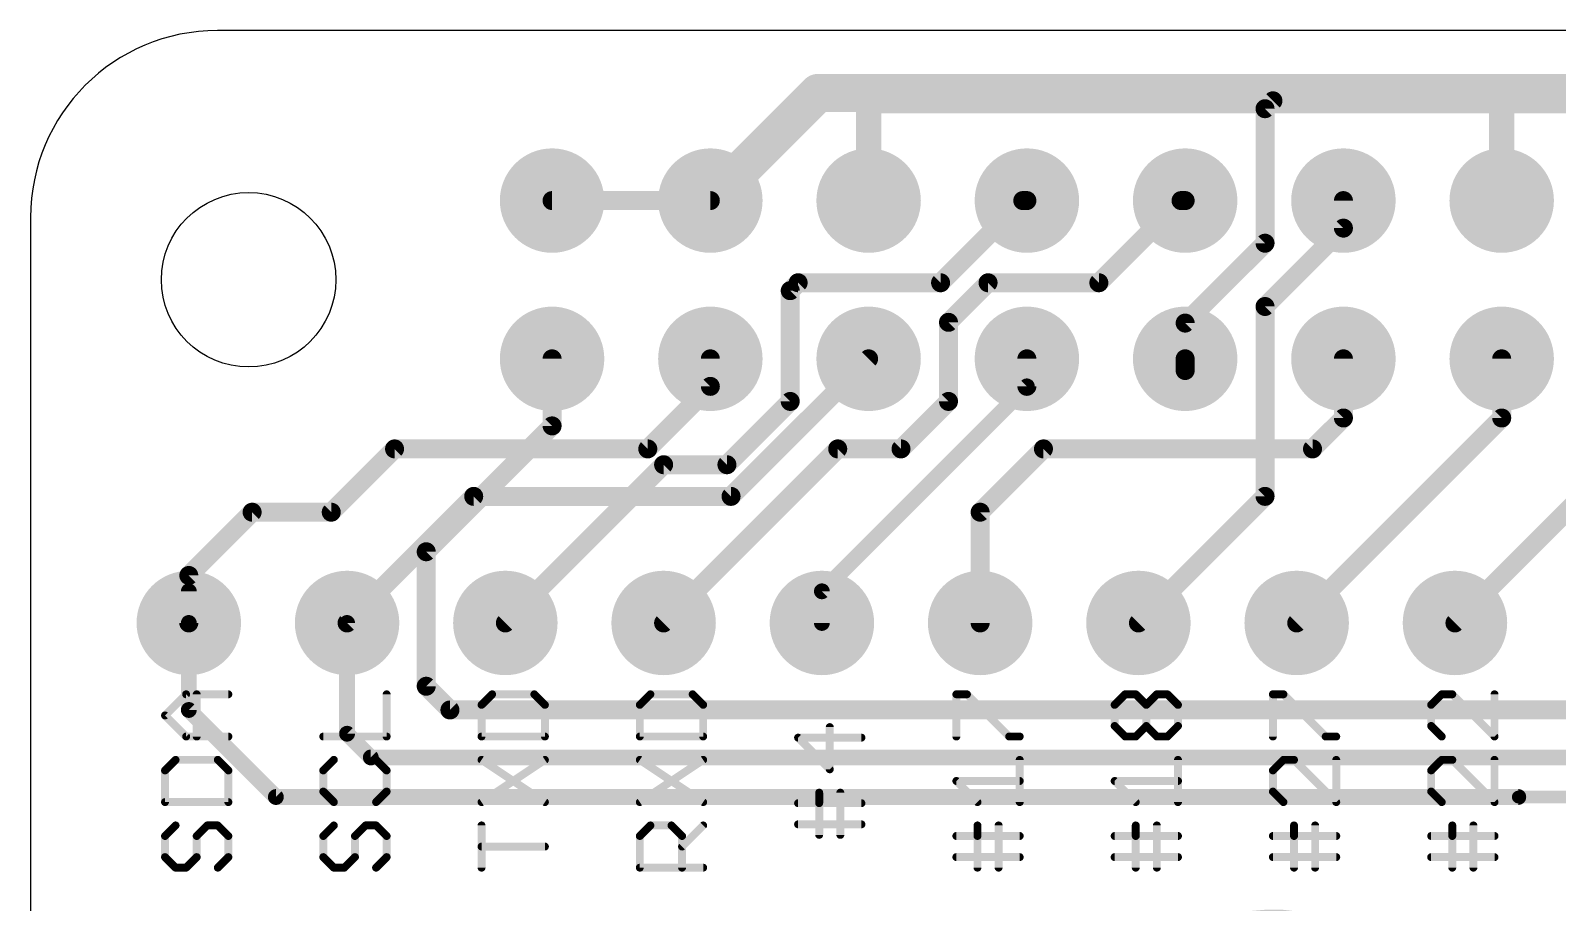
# Model space of a CAD drawing. Extents: x 0 to 70.9, y -1.3 to 55.2.
# Drawn here: x 0 to 24.5, y 41.23 to 55.23 of the extents above; entities that cross this region are included whole.
import ezdxf

# ---------------------------------------------------------------- set-up
doc = ezdxf.new("R2010")
doc.units = 0
for name, color, linetype in [('1', 12, 'CONTINUOUS'), ('16', 132, 'CONTINUOUS'), ('17', 110, 'CONTINUOUS'), ('20', 40, 'CONTINUOUS'), ('21', 40, 'CONTINUOUS')]:
    doc.layers.add(name, color=color, linetype=linetype)

# ---------------------------------------------------------------- blocks, each defined once
blk = doc.blocks.new('ROUNDP')
at = {"const_width": 0.5}
blk.add_lwpolyline([(0, -0.25, 1), (0, 0.25, 1), (0, -0.25)], format="xyb", dxfattribs=at)

msp = doc.modelspace()

# ---------------------------------------------------------------- linework, layer by layer
at = {"layer": '1'}
for points, const_width in [([(10.91, 52.5), (12.639, 54.229)], 0.6096), ([(12.639, 54.229), (29.591, 54.229)], 0.6096), ([(17.145, 51.181), (18.464, 52.5)], 0.3048), ([(18.464, 52.5), (18.53, 52.5)], 0.3048), ([(14.732, 50.546), (15.367, 51.181)], 0.3048), ([(15.367, 51.181), (17.145, 51.181)], 0.3048), ([(14.732, 49.276), (14.732, 50.546)], 0.3048), ([(10.91, 49.518), (10.91, 49.96)], 0.3048), ([(11.242, 47.752), (13.45, 49.96)], 0.3048), ([(15.99, 49.518), (15.99, 49.96)], 0.3048), ([(21.07, 49.01), (21.07, 49.96)], 0.3048), ([(23.61, 49.01), (23.61, 49.96)], 0.3048), ([(9.906, 48.514), (10.91, 49.518)], 0.3048), ([(15.99, 49.518), (12.7, 46.228)], 0.254), ([(13.97, 48.514), (14.732, 49.276)], 0.3048), ([(20.32, 45.72), (23.61, 49.01)], 0.3048), ([(20.574, 48.514), (21.07, 49.01)], 0.3048), ([(22.86, 45.72), (26.15, 49.01)], 0.3048), ([(4.826, 47.498), (5.842, 48.514)], 0.3048), ([(5.842, 48.514), (9.906, 48.514)], 0.3048), ([(10.16, 45.72), (12.954, 48.514)], 0.3048), ([(12.954, 48.514), (13.97, 48.514)], 0.3048), ([(15.24, 47.498), (16.256, 48.514)], 0.3048), ([(16.256, 48.514), (20.574, 48.514)], 0.3048), ([(5.08, 45.72), (7.112, 47.752)], 0.3048), ([(7.112, 47.752), (11.242, 47.752)], 0.3048), ([(2.54, 46.482), (3.556, 47.498)], 0.3048), ([(3.556, 47.498), (4.826, 47.498)], 0.3048), ([(15.24, 45.72), (15.24, 47.498)], 0.3048), ([(2.54, 45.72), (2.54, 46.482)], 0.3048), ([(12.7, 46.228), (12.7, 45.72)], 0.254)]:
    msp.add_lwpolyline(points, dxfattribs=dict(at, const_width=const_width))
for points, const_width in [([(12.639, 54.3814, 1), (12.639, 54.0766)], 0.3048), ([(12.7468, 54.1212, 1), (12.5312, 54.3368)], 0.3048), ([(10.8022, 52.6078, 1), (11.0178, 52.3922)], 0.3048), ([(18.464, 52.5762, 1), (18.464, 52.4238)], 0.1524), ([(18.5179, 52.4461, 1), (18.4101, 52.5539)], 0.1524), ([(18.53, 52.4238, 1), (18.53, 52.5762)], 0.1524), ([(15.367, 51.2572, 1), (15.367, 51.1048)], 0.1524), ([(15.4209, 51.1271, 1), (15.3131, 51.2349)], 0.1524), ([(17.0911, 51.2349, 1), (17.1989, 51.1271)], 0.1524), ([(17.145, 51.1048, 1), (17.145, 51.2572)], 0.1524), ([(14.8082, 50.546, 1), (14.6558, 50.546)], 0.1524), ([(14.6781, 50.5999, 1), (14.7859, 50.4921)], 0.1524), ([(10.9862, 49.96, 1), (10.8338, 49.96)], 0.1524), ([(13.5039, 49.9061, 1), (13.3961, 50.0139)], 0.1524), ([(16.0662, 49.96, 1), (15.9138, 49.96)], 0.1524), ([(21.1462, 49.96, 1), (20.9938, 49.96)], 0.1524), ([(23.6862, 49.96, 1), (23.5338, 49.96)], 0.1524), ([(10.8338, 49.518, 1), (10.9862, 49.518)], 0.1524), ([(10.9639, 49.4641, 1), (10.8561, 49.5719)], 0.1524), ([(15.9138, 49.518, 1), (16.0662, 49.518)], 0.1524), ([(16.0349, 49.4731, 1), (15.9451, 49.5629)], 0.127), ([(14.6558, 49.276, 1), (14.8082, 49.276)], 0.1524), ([(14.7859, 49.2221, 1), (14.6781, 49.3299)], 0.1524), ([(20.9938, 49.01, 1), (21.1462, 49.01)], 0.1524), ([(21.1239, 48.9561, 1), (21.0161, 49.0639)], 0.1524), ([(23.5338, 49.01, 1), (23.6862, 49.01)], 0.1524), ([(23.6639, 48.9561, 1), (23.5561, 49.0639)], 0.1524), ([(5.842, 48.5902, 1), (5.842, 48.4378)], 0.1524), ([(5.8959, 48.4601, 1), (5.7881, 48.5679)], 0.1524), ([(9.8521, 48.5679, 1), (9.9599, 48.4601)], 0.1524), ([(9.906, 48.4378, 1), (9.906, 48.5902)], 0.1524), ([(12.954, 48.5902, 1), (12.954, 48.4378)], 0.1524), ([(13.0079, 48.4601, 1), (12.9001, 48.5679)], 0.1524), ([(13.9161, 48.5679, 1), (14.0239, 48.4601)], 0.1524), ([(13.97, 48.4378, 1), (13.97, 48.5902)], 0.1524), ([(16.256, 48.5902, 1), (16.256, 48.4378)], 0.1524), ([(16.3099, 48.4601, 1), (16.2021, 48.5679)], 0.1524), ([(20.5201, 48.5679, 1), (20.6279, 48.4601)], 0.1524), ([(20.574, 48.4378, 1), (20.574, 48.5902)], 0.1524), ([(7.112, 47.8282, 1), (7.112, 47.6758)], 0.1524), ([(7.1659, 47.6981, 1), (7.0581, 47.8059)], 0.1524), ([(11.1881, 47.8059, 1), (11.2959, 47.6981)], 0.1524), ([(11.242, 47.6758, 1), (11.242, 47.8282)], 0.1524), ([(3.556, 47.5742, 1), (3.556, 47.4218)], 0.1524), ([(3.6099, 47.4441, 1), (3.5021, 47.5519)], 0.1524), ([(4.7721, 47.5519, 1), (4.8799, 47.4441)], 0.1524), ([(4.826, 47.4218, 1), (4.826, 47.5742)], 0.1524), ([(15.3162, 47.498, 1), (15.1638, 47.498)], 0.1524), ([(15.1861, 47.5519, 1), (15.2939, 47.4441)], 0.1524), ([(2.6162, 46.482, 1), (2.4638, 46.482)], 0.1524), ([(2.4861, 46.5359, 1), (2.5939, 46.4281)], 0.1524), ([(12.7635, 46.228, 1), (12.6365, 46.228)], 0.127), ([(12.6551, 46.2729, 1), (12.7449, 46.1831)], 0.127), ([(5.0261, 45.7739, 1), (5.1339, 45.6661)], 0.1524), ([(10.1061, 45.7739, 1), (10.2139, 45.6661)], 0.1524), ([(20.2661, 45.7739, 1), (20.3739, 45.6661)], 0.1524), ([(22.8061, 45.7739, 1), (22.9139, 45.6661)], 0.1524), ([(2.4638, 45.72, 1), (2.6162, 45.72)], 0.1524), ([(12.6365, 45.72, 1), (12.7635, 45.72)], 0.127), ([(15.1638, 45.72, 1), (15.3162, 45.72)], 0.1524)]:
    msp.add_lwpolyline(points, format="xyb", dxfattribs=dict(at, const_width=const_width))
at = {"layer": '16'}
for points, const_width in [([(13.45, 52.5), (13.45, 54.102)], 0.4064), ([(13.45, 54.102), (19.939, 54.102)], 0.4064), ([(19.812, 53.975), (19.939, 54.102)], 0.3048), ([(19.939, 54.102), (23.61, 54.102)], 0.4064), ([(23.61, 52.5), (23.61, 54.102)], 0.4064), ([(23.61, 54.102), (31.23, 54.102)], 0.4064), ([(19.812, 51.816), (19.812, 53.975)], 0.3048), ([(10.91, 52.5), (8.37, 52.5)], 0.3048), ([(14.605, 51.181), (15.924, 52.5)], 0.3048), ([(15.924, 52.5), (15.99, 52.5)], 0.3048), ([(21.07, 52.058), (21.07, 52.5)], 0.3048), ([(19.812, 50.8), (21.07, 52.058)], 0.3048), ([(18.53, 50.534), (19.812, 51.816)], 0.3048), ([(12.192, 51.054), (12.319, 51.181)], 0.3048), ([(12.319, 51.181), (14.605, 51.181)], 0.3048), ([(12.192, 49.276), (12.192, 51.054)], 0.3048), ([(19.812, 47.752), (19.812, 50.8)], 0.3048), ([(18.53, 49.96), (18.53, 50.534)], 0.3048), ([(8.37, 49.96), (8.37, 48.883)], 0.3048), ([(18.53, 49.772), (18.53, 49.96)], 0.3048), ([(11.176, 48.26), (12.192, 49.276)], 0.3048), ([(8.37, 48.883), (6.35, 46.863)], 0.3048), ([(7.62, 45.72), (10.16, 48.26)], 0.3048), ([(10.16, 48.26), (11.176, 48.26)], 0.3048), ([(17.78, 45.72), (19.812, 47.752)], 0.3048), ([(6.35, 46.863), (6.35, 44.704)], 0.3048), ([(2.54, 46.228), (2.54, 45.72)], 0.254), ([(2.54, 44.323), (2.54, 45.72)], 0.254), ([(5.08, 43.942), (5.08, 45.72)], 0.254), ([(6.35, 44.704), (6.731, 44.323)], 0.3048), ([(3.937, 42.926), (2.54, 44.323)], 0.254), ([(6.731, 44.323), (29.21, 44.323)], 0.3048), ([(5.461, 43.561), (5.08, 43.942)], 0.254), ([(25.654, 43.561), (5.461, 43.561)], 0.254), ([(23.876, 42.926), (3.937, 42.926)], 0.254), ([(24.765, 42.926), (23.876, 42.926)], 0.2032)]:
    msp.add_lwpolyline(points, dxfattribs=dict(at, const_width=const_width))
for points, const_width in [([(13.5516, 54.102, 1), (13.3484, 54.102)], 0.2032), ([(13.45, 54.2036, 1), (13.45, 54.0004)], 0.2032), ([(19.939, 54.2036, 1), (19.939, 54.0004)], 0.2032), ([(19.9929, 54.0481, 1), (19.8851, 54.1559)], 0.1524), ([(19.939, 54.0004, 1), (19.939, 54.2036)], 0.2032), ([(23.7116, 54.102, 1), (23.5084, 54.102)], 0.2032), ([(23.61, 54.2036, 1), (23.61, 54.0004)], 0.2032), ([(23.61, 54.0004, 1), (23.61, 54.2036)], 0.2032), ([(19.8882, 53.975, 1), (19.7358, 53.975)], 0.1524), ([(19.7581, 54.0289, 1), (19.8659, 53.9211)], 0.1524), ([(8.37, 52.5762, 1), (8.37, 52.4238)], 0.1524), ([(10.91, 52.4238, 1), (10.91, 52.5762)], 0.1524), ([(13.3484, 52.5, 1), (13.5516, 52.5)], 0.2032), ([(15.924, 52.5762, 1), (15.924, 52.4238)], 0.1524), ([(15.9779, 52.4461, 1), (15.8701, 52.5539)], 0.1524), ([(15.99, 52.4238, 1), (15.99, 52.5762)], 0.1524), ([(21.1462, 52.5, 1), (20.9938, 52.5)], 0.1524), ([(23.5084, 52.5, 1), (23.7116, 52.5)], 0.2032), ([(21.1239, 52.0041, 1), (21.0161, 52.1119)], 0.1524), ([(19.8659, 51.7621, 1), (19.7581, 51.8699)], 0.1524), ([(20.9938, 52.058, 1), (21.1462, 52.058)], 0.1524), ([(19.7358, 51.816, 1), (19.8882, 51.816)], 0.1524), ([(12.319, 51.2572, 1), (12.319, 51.1048)], 0.1524), ([(12.3729, 51.1271, 1), (12.2651, 51.2349)], 0.1524), ([(14.5511, 51.2349, 1), (14.6589, 51.1271)], 0.1524), ([(14.605, 51.1048, 1), (14.605, 51.2572)], 0.1524), ([(12.2682, 51.054, 1), (12.1158, 51.054)], 0.1524), ([(12.1381, 51.1079, 1), (12.2459, 51.0001)], 0.1524), ([(19.8882, 50.8, 1), (19.7358, 50.8)], 0.1524), ([(19.7581, 50.8539, 1), (19.8659, 50.7461)], 0.1524), ([(18.6062, 50.534, 1), (18.4538, 50.534)], 0.1524), ([(18.4761, 50.5879, 1), (18.5839, 50.4801)], 0.1524), ([(8.4462, 49.96, 1), (8.2938, 49.96)], 0.1524), ([(18.6062, 49.96, 1), (18.4538, 49.96)], 0.1524), ([(18.4538, 49.96, 1), (18.6062, 49.96)], 0.1524), ([(18.4538, 49.772, 1), (18.6062, 49.772)], 0.1524), ([(12.1158, 49.276, 1), (12.2682, 49.276)], 0.1524), ([(12.2459, 49.2221, 1), (12.1381, 49.3299)], 0.1524), ([(8.4239, 48.8291, 1), (8.3161, 48.9369)], 0.1524), ([(8.2938, 48.883, 1), (8.4462, 48.883)], 0.1524), ([(10.16, 48.3362, 1), (10.16, 48.1838)], 0.1524), ([(10.2139, 48.2061, 1), (10.1061, 48.3139)], 0.1524), ([(11.1221, 48.3139, 1), (11.2299, 48.2061)], 0.1524), ([(11.176, 48.1838, 1), (11.176, 48.3362)], 0.1524), ([(19.7358, 47.752, 1), (19.8882, 47.752)], 0.1524), ([(19.8659, 47.6981, 1), (19.7581, 47.8059)], 0.1524), ([(6.4262, 46.863, 1), (6.2738, 46.863)], 0.1524), ([(6.2961, 46.9169, 1), (6.4039, 46.8091)], 0.1524), ([(2.6035, 46.228, 1), (2.4765, 46.228)], 0.127), ([(2.6035, 45.72, 1), (2.4765, 45.72)], 0.127), ([(5.1435, 45.72, 1), (5.0165, 45.72)], 0.127), ([(7.5661, 45.7739, 1), (7.6739, 45.6661)], 0.1524), ([(17.7261, 45.7739, 1), (17.8339, 45.6661)], 0.1524), ([(2.4765, 45.72, 1), (2.6035, 45.72)], 0.127), ([(6.4039, 44.7579, 1), (6.2961, 44.6501)], 0.1524), ([(6.2738, 44.704, 1), (6.4262, 44.704)], 0.1524), ([(2.5849, 44.3679, 1), (2.4951, 44.2781)], 0.127), ([(2.4765, 44.323, 1), (2.6035, 44.323)], 0.127), ([(6.731, 44.3992, 1), (6.731, 44.2468)], 0.1524), ([(6.6771, 44.2691, 1), (6.7849, 44.3769)], 0.1524), ([(5.1249, 43.9869, 1), (5.0351, 43.8971)], 0.127), ([(5.0165, 43.942, 1), (5.1435, 43.942)], 0.127), ([(5.461, 43.6245, 1), (5.461, 43.4975)], 0.127), ([(5.4161, 43.5161, 1), (5.5059, 43.6059)], 0.127), ([(3.937, 42.9895, 1), (3.937, 42.8625)], 0.127), ([(3.8921, 42.8811, 1), (3.9819, 42.9709)], 0.127), ([(23.876, 42.9768, 1), (23.876, 42.8752)], 0.1016), ([(23.876, 42.8625, 1), (23.876, 42.9895)], 0.127)]:
    msp.add_lwpolyline(points, format="xyb", dxfattribs=dict(at, const_width=const_width))
at = {"layer": '20'}
for p, q in [((62, 55.23), (3, 55.23)), ((0, 52.23), (0, 1.73))]:
    msp.add_line(p, q, dxfattribs=at)
msp.add_circle((3.5, 51.23), 1.4, dxfattribs=at)
msp.add_arc((3, 52.23), 3, 90, 180, dxfattribs=at)
at = {"layer": '21', "const_width": 0.127}
for points in [[(2.1581, 44.2357), (2.4971, 44.5746)], [(2.4971, 44.5746), (3.175, 44.5746)], [(2.6666, 43.8967), (2.6666, 44.5746)], [(5.715, 43.8967), (5.715, 44.5746)], [(7.4076, 44.5746), (7.2381, 44.4052)], [(8.0855, 44.5746), (7.4076, 44.5746)], [(8.255, 44.4052), (8.0855, 44.5746)], [(9.9476, 44.5746), (9.7781, 44.4052)], [(10.6255, 44.5746), (9.9476, 44.5746)], [(10.795, 44.4052), (10.6255, 44.5746)], [(14.8581, 43.8967), (14.8581, 44.5746)], [(14.8581, 44.5746), (15.0276, 44.5746)], [(15.0276, 44.5746), (15.7055, 43.8967)], [(17.3981, 44.4052), (17.5676, 44.5746)], [(17.5676, 44.5746), (17.7371, 44.5746)], [(17.7371, 44.5746), (17.9066, 44.4052)], [(17.9066, 44.4052), (18.076, 44.5746)], [(18.076, 44.5746), (18.2455, 44.5746)], [(18.2455, 44.5746), (18.415, 44.4052)], [(19.9381, 43.8967), (19.9381, 44.5746)], [(19.9381, 44.5746), (20.1076, 44.5746)], [(20.1076, 44.5746), (20.7855, 43.8967)], [(22.6476, 44.5746), (22.4781, 44.4052)], [(22.8171, 44.5746), (22.6476, 44.5746)], [(23.495, 43.8967), (22.8171, 44.5746)], [(23.495, 44.5746), (23.495, 43.8967)], [(7.2381, 44.4052), (7.2381, 43.8967)], [(8.255, 43.8967), (8.255, 44.4052)], [(9.7781, 44.4052), (9.7781, 43.8967)], [(10.795, 43.8967), (10.795, 44.4052)], [(17.3981, 44.0662), (17.3981, 44.4052)], [(17.9066, 44.0662), (17.9066, 44.4052)], [(18.415, 44.4052), (18.415, 44.0662)], [(22.4781, 44.4052), (22.4781, 44.0662)], [(2.4971, 43.8967), (2.1581, 44.2357)], [(12.8266, 43.3705), (12.8266, 44.0484)], [(17.5676, 43.8967), (17.3981, 44.0662)], [(17.9066, 44.0662), (17.7371, 43.8967)], [(18.076, 43.8967), (17.9066, 44.0662)], [(18.415, 44.0662), (18.2455, 43.8967)], [(22.4781, 44.0662), (22.6476, 43.8967)], [(3.175, 43.8967), (2.4971, 43.8967)], [(4.6981, 43.8967), (5.715, 43.8967)], [(7.2381, 43.8967), (8.255, 43.8967)], [(9.7781, 43.8967), (10.795, 43.8967)], [(13.335, 43.8789), (12.3181, 43.8789)], [(12.3181, 43.8789), (12.8266, 43.3705)], [(15.7055, 43.8967), (15.875, 43.8967)], [(17.7371, 43.8967), (17.5676, 43.8967)], [(18.2455, 43.8967), (18.076, 43.8967)], [(20.7855, 43.8967), (20.955, 43.8967)], [(2.3276, 43.5222), (2.1581, 43.3527)], [(2.1581, 43.3527), (2.1581, 42.8443)], [(3.0055, 43.5222), (2.3276, 43.5222)], [(3.175, 43.3527), (3.0055, 43.5222)], [(3.175, 42.8443), (3.175, 43.3527)], [(4.8676, 43.5222), (4.6981, 43.3527)], [(4.6981, 43.3527), (4.6981, 43.0138)], [(5.715, 43.3527), (5.5455, 43.5222)], [(5.715, 43.0138), (5.715, 43.3527)], [(7.2381, 42.8443), (8.255, 43.5222)], [(7.2381, 43.5222), (8.255, 42.8443)], [(9.7781, 42.8443), (10.795, 43.5222)], [(9.7781, 43.5222), (10.795, 42.8443)], [(15.875, 42.8443), (15.875, 43.5222)], [(18.415, 42.8443), (18.415, 43.5222)], [(20.1076, 43.5222), (19.9381, 43.3527)], [(19.9381, 43.3527), (19.9381, 43.0138)], [(20.2771, 43.5222), (20.1076, 43.5222)], [(20.955, 42.8443), (20.2771, 43.5222)], [(20.955, 43.5222), (20.955, 42.8443)], [(22.6476, 43.5222), (22.4781, 43.3527)], [(22.4781, 43.3527), (22.4781, 43.0138)], [(22.8171, 43.5222), (22.6476, 43.5222)], [(23.495, 42.8443), (22.8171, 43.5222)], [(23.495, 43.5222), (23.495, 42.8443)], [(15.1971, 42.8443), (14.8581, 43.1832)], [(14.8581, 43.1832), (15.875, 43.1832)], [(17.7371, 42.8443), (17.3981, 43.1832)], [(17.3981, 43.1832), (18.415, 43.1832)], [(2.1581, 42.8443), (3.175, 42.8443)], [(4.6981, 43.0138), (4.8676, 42.8443)], [(4.8676, 42.8443), (5.5455, 42.8443)], [(5.5455, 42.8443), (5.715, 43.0138)], [(12.3181, 42.8265), (13.335, 42.8265)], [(12.6571, 42.8265), (12.6571, 42.996)], [(12.6571, 42.318), (12.6571, 42.8265)], [(12.996, 42.318), (12.996, 42.996)], [(19.9381, 43.0138), (20.1076, 42.8443)], [(22.4781, 43.0138), (22.6476, 42.8443)], [(2.3276, 42.4697), (2.1581, 42.3002)], [(2.6666, 42.3002), (2.836, 42.4697)], [(2.836, 42.4697), (3.0055, 42.4697)], [(3.0055, 42.4697), (3.175, 42.3002)], [(4.8676, 42.4697), (4.6981, 42.3002)], [(5.2066, 42.3002), (5.376, 42.4697)], [(5.376, 42.4697), (5.5455, 42.4697)], [(5.5455, 42.4697), (5.715, 42.3002)], [(7.2381, 41.7918), (7.2381, 42.4697)], [(9.7781, 42.3002), (9.9476, 42.4697)], [(9.9476, 42.4697), (10.2866, 42.4697)], [(10.2866, 42.4697), (10.456, 42.3002)], [(10.456, 42.1308), (10.795, 42.4697)], [(13.335, 42.4875), (12.3181, 42.4875)], [(15.1971, 42.3002), (15.1971, 42.4697)], [(15.536, 41.7918), (15.536, 42.4697)], [(17.7371, 42.3002), (17.7371, 42.4697)], [(18.076, 41.7918), (18.076, 42.4697)], [(20.2771, 42.3002), (20.2771, 42.4697)], [(20.616, 41.7918), (20.616, 42.4697)], [(22.8171, 42.3002), (22.8171, 42.4697)], [(23.156, 41.7918), (23.156, 42.4697)], [(2.1581, 42.3002), (2.1581, 41.9613)], [(2.6666, 41.9613), (2.6666, 42.3002)], [(3.175, 42.3002), (3.175, 41.9613)], [(4.6981, 42.3002), (4.6981, 41.9613)], [(5.2066, 41.9613), (5.2066, 42.3002)], [(5.715, 42.3002), (5.715, 41.9613)], [(8.255, 42.1308), (7.2381, 42.1308)], [(9.7781, 41.7918), (9.7781, 42.3002)], [(10.456, 42.3002), (10.456, 41.7918)], [(14.8581, 42.3002), (15.875, 42.3002)], [(15.1971, 41.7918), (15.1971, 42.3002)], [(17.3981, 42.3002), (18.415, 42.3002)], [(17.7371, 41.7918), (17.7371, 42.3002)], [(19.9381, 42.3002), (20.955, 42.3002)], [(20.2771, 41.7918), (20.2771, 42.3002)], [(22.4781, 42.3002), (23.495, 42.3002)], [(22.8171, 41.7918), (22.8171, 42.3002)], [(2.1581, 41.9613), (2.3276, 41.7918)], [(2.4971, 41.7918), (2.6666, 41.9613)], [(3.175, 41.9613), (3.0055, 41.7918)], [(4.6981, 41.9613), (4.8676, 41.7918)], [(5.0371, 41.7918), (5.2066, 41.9613)], [(5.715, 41.9613), (5.5455, 41.7918)], [(15.875, 41.9613), (14.8581, 41.9613)], [(18.415, 41.9613), (17.3981, 41.9613)], [(20.955, 41.9613), (19.9381, 41.9613)], [(23.495, 41.9613), (22.4781, 41.9613)], [(2.3276, 41.7918), (2.4971, 41.7918)], [(4.8676, 41.7918), (5.0371, 41.7918)], [(10.795, 41.7918), (9.7781, 41.7918)]]:
    msp.add_lwpolyline(points, dxfattribs=at)
at = {"layer": '21', "const_width": 0.0635}
for points in [[(2.4971, 44.6064, 1), (2.4971, 44.5429)], [(2.5195, 44.5522, 1), (2.4746, 44.5971)], [(2.6983, 44.5746, 1), (2.6348, 44.5746)], [(3.175, 44.5429, 1), (3.175, 44.6064)], [(5.7467, 44.5746, 1), (5.6833, 44.5746)], [(7.4076, 44.6064, 1), (7.4076, 44.5429)], [(7.4301, 44.5522, 1), (7.3852, 44.5971)], [(8.108, 44.5971, 1), (8.0631, 44.5522)], [(8.0855, 44.5429, 1), (8.0855, 44.6064)], [(9.9476, 44.6064, 1), (9.9476, 44.5429)], [(9.9701, 44.5522, 1), (9.9252, 44.5971)], [(10.648, 44.5971, 1), (10.6031, 44.5522)], [(10.6255, 44.5429, 1), (10.6255, 44.6064)], [(14.8581, 44.6064, 1), (14.8581, 44.5429)], [(14.8899, 44.5746, 1), (14.8264, 44.5746)], [(15.0501, 44.5971, 1), (15.0052, 44.5522)], [(15.0276, 44.5429, 1), (15.0276, 44.6064)], [(17.5676, 44.6064, 1), (17.5676, 44.5429)], [(17.5901, 44.5522, 1), (17.5452, 44.5971)], [(17.7595, 44.5971, 1), (17.7146, 44.5522)], [(17.7371, 44.5429, 1), (17.7371, 44.6064)], [(18.076, 44.6064, 1), (18.076, 44.5429)], [(18.0985, 44.5522, 1), (18.0536, 44.5971)], [(18.268, 44.5971, 1), (18.2231, 44.5522)], [(18.2455, 44.5429, 1), (18.2455, 44.6064)], [(19.9381, 44.6064, 1), (19.9381, 44.5429)], [(19.9699, 44.5746, 1), (19.9064, 44.5746)], [(20.1301, 44.5971, 1), (20.0852, 44.5522)], [(20.1076, 44.5429, 1), (20.1076, 44.6064)], [(22.6476, 44.6064, 1), (22.6476, 44.5429)], [(22.6701, 44.5522, 1), (22.6252, 44.5971)], [(22.8395, 44.5971, 1), (22.7946, 44.5522)], [(22.8171, 44.5429, 1), (22.8171, 44.6064)], [(23.5267, 44.5746, 1), (23.4633, 44.5746)], [(7.2699, 44.4052, 1), (7.2064, 44.4052)], [(7.2157, 44.4276, 1), (7.2606, 44.3827)], [(8.2868, 44.4052, 1), (8.2233, 44.4052)], [(8.2325, 44.3827, 1), (8.2775, 44.4276)], [(9.8099, 44.4052, 1), (9.7464, 44.4052)], [(9.7557, 44.4276, 1), (9.8006, 44.3827)], [(10.8268, 44.4052, 1), (10.7632, 44.4052)], [(10.7725, 44.3827, 1), (10.8175, 44.4276)], [(17.4299, 44.4052, 1), (17.3664, 44.4052)], [(17.3757, 44.4276, 1), (17.4206, 44.3827)], [(17.9383, 44.4052, 1), (17.8748, 44.4052)], [(17.8841, 44.4276, 1), (17.929, 44.3827)], [(17.8841, 44.3827, 1), (17.929, 44.4276)], [(18.4467, 44.4052, 1), (18.3833, 44.4052)], [(18.3925, 44.3827, 1), (18.4375, 44.4276)], [(22.5099, 44.4052, 1), (22.4464, 44.4052)], [(22.4557, 44.4276, 1), (22.5006, 44.3827)], [(2.1806, 44.2581, 1), (2.1357, 44.2132)], [(2.1357, 44.2581, 1), (2.1806, 44.2132)], [(12.8583, 44.0484, 1), (12.7948, 44.0484)], [(17.4206, 44.0887, 1), (17.3757, 44.0438)], [(17.929, 44.0887, 1), (17.8841, 44.0438)], [(17.929, 44.0438, 1), (17.8841, 44.0887)], [(18.4375, 44.0438, 1), (18.3925, 44.0887)], [(22.5006, 44.0887, 1), (22.4557, 44.0438)], [(2.4971, 43.9285, 1), (2.4971, 43.865)], [(2.4746, 43.8743, 1), (2.5195, 43.9192)], [(2.6348, 43.8967, 1), (2.6983, 43.8967)], [(3.175, 43.865, 1), (3.175, 43.9285)], [(4.6981, 43.9285, 1), (4.6981, 43.865)], [(5.6833, 43.8967, 1), (5.7467, 43.8967)], [(5.715, 43.865, 1), (5.715, 43.9285)], [(7.2381, 43.9285, 1), (7.2381, 43.865)], [(7.2064, 43.8967, 1), (7.2699, 43.8967)], [(8.2233, 43.8967, 1), (8.2868, 43.8967)], [(8.255, 43.865, 1), (8.255, 43.9285)], [(9.7781, 43.9285, 1), (9.7781, 43.865)], [(9.7464, 43.8967, 1), (9.8099, 43.8967)], [(10.7632, 43.8967, 1), (10.8268, 43.8967)], [(10.795, 43.865, 1), (10.795, 43.9285)], [(12.3181, 43.9107, 1), (12.3181, 43.8472)], [(12.3406, 43.9014, 1), (12.2957, 43.8565)], [(13.335, 43.8472, 1), (13.335, 43.9107)], [(14.8264, 43.8967, 1), (14.8899, 43.8967)], [(15.7055, 43.9285, 1), (15.7055, 43.865)], [(15.6831, 43.8743, 1), (15.728, 43.9192)], [(15.875, 43.865, 1), (15.875, 43.9285)], [(17.3664, 44.0662, 1), (17.4299, 44.0662)], [(17.5676, 43.9285, 1), (17.5676, 43.865)], [(17.5452, 43.8743, 1), (17.5901, 43.9192)], [(17.7146, 43.9192, 1), (17.7595, 43.8743)], [(17.7371, 43.865, 1), (17.7371, 43.9285)], [(17.8748, 44.0662, 1), (17.9383, 44.0662)], [(18.076, 43.9285, 1), (18.076, 43.865)], [(18.0536, 43.8743, 1), (18.0985, 43.9192)], [(18.2231, 43.9192, 1), (18.268, 43.8743)], [(18.2455, 43.865, 1), (18.2455, 43.9285)], [(18.3833, 44.0662, 1), (18.4467, 44.0662)], [(19.9064, 43.8967, 1), (19.9699, 43.8967)], [(20.7855, 43.9285, 1), (20.7855, 43.865)], [(20.7631, 43.8743, 1), (20.808, 43.9192)], [(20.955, 43.865, 1), (20.955, 43.9285)], [(22.4464, 44.0662, 1), (22.5099, 44.0662)], [(22.6252, 43.8743, 1), (22.6701, 43.9192)], [(23.4633, 43.8967, 1), (23.5267, 43.8967)], [(23.4725, 43.8743, 1), (23.5175, 43.9192)], [(2.1899, 43.3527, 1), (2.1264, 43.3527)], [(2.1357, 43.3752, 1), (2.1806, 43.3303)], [(2.3276, 43.5539, 1), (2.3276, 43.4904)], [(2.3501, 43.4997, 1), (2.3052, 43.5446)], [(3.028, 43.5446, 1), (2.9831, 43.4997)], [(3.0055, 43.4904, 1), (3.0055, 43.5539)], [(3.2068, 43.3527, 1), (3.1433, 43.3527)], [(3.1525, 43.3303, 1), (3.1975, 43.3752)], [(4.7299, 43.3527, 1), (4.6664, 43.3527)], [(4.6757, 43.3752, 1), (4.7206, 43.3303)], [(4.8901, 43.4997, 1), (4.8452, 43.5446)], [(5.568, 43.5446, 1), (5.5231, 43.4997)], [(5.7467, 43.3527, 1), (5.6833, 43.3527)], [(5.6925, 43.3303, 1), (5.7375, 43.3752)], [(7.2557, 43.5486, 1), (7.2205, 43.4958)], [(8.2726, 43.4958, 1), (8.2374, 43.5486)], [(9.7957, 43.5486, 1), (9.7605, 43.4958)], [(10.8126, 43.4958, 1), (10.7774, 43.5486)], [(12.7948, 43.3705, 1), (12.8583, 43.3705)], [(12.8041, 43.348, 1), (12.849, 43.393)], [(15.9068, 43.5222, 1), (15.8432, 43.5222)], [(18.4467, 43.5222, 1), (18.3833, 43.5222)], [(19.9699, 43.3527, 1), (19.9064, 43.3527)], [(19.9157, 43.3752, 1), (19.9606, 43.3303)], [(20.1076, 43.5539, 1), (20.1076, 43.4904)], [(20.1301, 43.4997, 1), (20.0852, 43.5446)], [(20.2995, 43.5446, 1), (20.2546, 43.4997)], [(20.2771, 43.4904, 1), (20.2771, 43.5539)], [(20.9868, 43.5222, 1), (20.9233, 43.5222)], [(22.5099, 43.3527, 1), (22.4464, 43.3527)], [(22.4557, 43.3752, 1), (22.5006, 43.3303)], [(22.6476, 43.5539, 1), (22.6476, 43.4904)], [(22.6701, 43.4997, 1), (22.6252, 43.5446)], [(22.8395, 43.5446, 1), (22.7946, 43.4997)], [(22.8171, 43.4904, 1), (22.8171, 43.5539)], [(23.5267, 43.5222, 1), (23.4633, 43.5222)], [(14.8581, 43.215, 1), (14.8581, 43.1515)], [(14.8806, 43.2057, 1), (14.8357, 43.1608)], [(15.875, 43.1515, 1), (15.875, 43.215)], [(17.3981, 43.215, 1), (17.3981, 43.1515)], [(17.4206, 43.2057, 1), (17.3757, 43.1608)], [(18.415, 43.1515, 1), (18.415, 43.215)], [(2.1581, 42.876, 1), (2.1581, 42.8125)], [(3.175, 42.8125, 1), (3.175, 42.876)], [(4.7206, 43.0362, 1), (4.6757, 42.9913)], [(4.6664, 43.0138, 1), (4.7299, 43.0138)], [(4.8676, 42.876, 1), (4.8676, 42.8125)], [(4.8452, 42.8218, 1), (4.8901, 42.8667)], [(5.5231, 42.8667, 1), (5.568, 42.8218)], [(5.5455, 42.8125, 1), (5.5455, 42.876)], [(5.6833, 43.0138, 1), (5.7467, 43.0138)], [(5.7375, 42.9913, 1), (5.6925, 43.0362)], [(7.2205, 42.8707, 1), (7.2557, 42.8179)], [(8.2374, 42.8179, 1), (8.2726, 42.8707)], [(9.7605, 42.8707, 1), (9.7957, 42.8179)], [(10.7774, 42.8179, 1), (10.8126, 42.8707)], [(12.3181, 42.8582, 1), (12.3181, 42.7947)], [(12.6888, 42.996, 1), (12.6253, 42.996)], [(12.6888, 42.8265, 1), (12.6253, 42.8265)], [(13.0278, 42.996, 1), (12.9643, 42.996)], [(13.335, 42.7947, 1), (13.335, 42.8582)], [(15.1746, 42.8218, 1), (15.2195, 42.8667)], [(17.7146, 42.8218, 1), (17.7595, 42.8667)], [(19.9606, 43.0362, 1), (19.9157, 42.9913)], [(19.9064, 43.0138, 1), (19.9699, 43.0138)], [(20.0852, 42.8218, 1), (20.1301, 42.8667)], [(20.9325, 42.8218, 1), (20.9775, 42.8667)], [(22.5006, 43.0362, 1), (22.4557, 42.9913)], [(22.4464, 43.0138, 1), (22.5099, 43.0138)], [(22.6252, 42.8218, 1), (22.6701, 42.8667)], [(23.4725, 42.8218, 1), (23.5175, 42.8667)], [(2.1264, 42.8443, 1), (2.1899, 42.8443)], [(3.1433, 42.8443, 1), (3.2068, 42.8443)], [(12.6253, 42.8265, 1), (12.6888, 42.8265)], [(15.8432, 42.8443, 1), (15.9068, 42.8443)], [(18.3833, 42.8443, 1), (18.4467, 42.8443)], [(20.9233, 42.8443, 1), (20.9868, 42.8443)], [(23.4633, 42.8443, 1), (23.5267, 42.8443)], [(2.3501, 42.4473, 1), (2.3052, 42.4922)], [(2.836, 42.5015, 1), (2.836, 42.438)], [(2.8585, 42.4473, 1), (2.8136, 42.4922)], [(3.028, 42.4922, 1), (2.9831, 42.4473)], [(3.0055, 42.438, 1), (3.0055, 42.5015)], [(4.8901, 42.4473, 1), (4.8452, 42.4922)], [(5.376, 42.5015, 1), (5.376, 42.438)], [(5.3985, 42.4473, 1), (5.3536, 42.4922)], [(5.568, 42.4922, 1), (5.5231, 42.4473)], [(5.5455, 42.438, 1), (5.5455, 42.5015)], [(7.2699, 42.4697, 1), (7.2064, 42.4697)], [(9.9476, 42.5015, 1), (9.9476, 42.438)], [(9.9701, 42.4473, 1), (9.9252, 42.4922)], [(10.309, 42.4922, 1), (10.2641, 42.4473)], [(10.2866, 42.438, 1), (10.2866, 42.5015)], [(10.8175, 42.4473, 1), (10.7725, 42.4922)], [(12.3181, 42.5193, 1), (12.3181, 42.4558)], [(13.335, 42.4558, 1), (13.335, 42.5193)], [(15.2288, 42.4697, 1), (15.1653, 42.4697)], [(15.5678, 42.4697, 1), (15.5043, 42.4697)], [(17.7688, 42.4697, 1), (17.7053, 42.4697)], [(18.1078, 42.4697, 1), (18.0443, 42.4697)], [(20.3088, 42.4697, 1), (20.2453, 42.4697)], [(20.6478, 42.4697, 1), (20.5843, 42.4697)], [(22.8488, 42.4697, 1), (22.7853, 42.4697)], [(23.1878, 42.4697, 1), (23.1243, 42.4697)], [(2.1899, 42.3002, 1), (2.1264, 42.3002)], [(2.1357, 42.3227, 1), (2.1806, 42.2778)], [(2.6983, 42.3002, 1), (2.6348, 42.3002)], [(2.6441, 42.3227, 1), (2.689, 42.2778)], [(3.2068, 42.3002, 1), (3.1433, 42.3002)], [(3.1525, 42.2778, 1), (3.1975, 42.3227)], [(4.7299, 42.3002, 1), (4.6664, 42.3002)], [(4.6757, 42.3227, 1), (4.7206, 42.2778)], [(5.2383, 42.3002, 1), (5.1748, 42.3002)], [(5.1841, 42.3227, 1), (5.229, 42.2778)], [(5.7467, 42.3002, 1), (5.6833, 42.3002)], [(5.6925, 42.2778, 1), (5.7375, 42.3227)], [(7.2381, 42.1625, 1), (7.2381, 42.099)], [(8.255, 42.099, 1), (8.255, 42.1625)], [(9.8099, 42.3002, 1), (9.7464, 42.3002)], [(9.7557, 42.3227, 1), (9.8006, 42.2778)], [(10.4878, 42.3002, 1), (10.4243, 42.3002)], [(10.4336, 42.1532, 1), (10.4785, 42.1083)], [(10.4336, 42.2778, 1), (10.4785, 42.3227)], [(12.6253, 42.318, 1), (12.6888, 42.318)], [(12.9643, 42.318, 1), (13.0278, 42.318)], [(14.8581, 42.332, 1), (14.8581, 42.2685)], [(15.2288, 42.3002, 1), (15.1653, 42.3002)], [(15.1653, 42.3002, 1), (15.2288, 42.3002)], [(15.875, 42.2685, 1), (15.875, 42.332)], [(17.3981, 42.332, 1), (17.3981, 42.2685)], [(17.7688, 42.3002, 1), (17.7053, 42.3002)], [(17.7053, 42.3002, 1), (17.7688, 42.3002)], [(18.415, 42.2685, 1), (18.415, 42.332)], [(19.9381, 42.332, 1), (19.9381, 42.2685)], [(20.3088, 42.3002, 1), (20.2453, 42.3002)], [(20.2453, 42.3002, 1), (20.3088, 42.3002)], [(20.955, 42.2685, 1), (20.955, 42.332)], [(22.4781, 42.332, 1), (22.4781, 42.2685)], [(22.8488, 42.3002, 1), (22.7853, 42.3002)], [(22.7853, 42.3002, 1), (22.8488, 42.3002)], [(23.495, 42.2685, 1), (23.495, 42.332)], [(2.1264, 41.9613, 1), (2.1899, 41.9613)], [(2.1806, 41.9837, 1), (2.1357, 41.9388)], [(2.6348, 41.9613, 1), (2.6983, 41.9613)], [(2.689, 41.9388, 1), (2.6441, 41.9837)], [(3.1433, 41.9613, 1), (3.2068, 41.9613)], [(3.1975, 41.9388, 1), (3.1525, 41.9837)], [(4.7206, 41.9837, 1), (4.6757, 41.9388)], [(4.6664, 41.9613, 1), (4.7299, 41.9613)], [(5.1748, 41.9613, 1), (5.2383, 41.9613)], [(5.229, 41.9388, 1), (5.1841, 41.9837)], [(5.6833, 41.9613, 1), (5.7467, 41.9613)], [(5.7375, 41.9388, 1), (5.6925, 41.9837)], [(14.8581, 41.993, 1), (14.8581, 41.9295)], [(15.875, 41.9295, 1), (15.875, 41.993)], [(17.3981, 41.993, 1), (17.3981, 41.9295)], [(18.415, 41.9295, 1), (18.415, 41.993)], [(19.9381, 41.993, 1), (19.9381, 41.9295)], [(20.955, 41.9295, 1), (20.955, 41.993)], [(22.4781, 41.993, 1), (22.4781, 41.9295)], [(23.495, 41.9295, 1), (23.495, 41.993)], [(2.3276, 41.8236, 1), (2.3276, 41.7601)], [(2.3052, 41.7694, 1), (2.3501, 41.8143)], [(2.4746, 41.8143, 1), (2.5195, 41.7694)], [(2.4971, 41.7601, 1), (2.4971, 41.8236)], [(2.9831, 41.8143, 1), (3.028, 41.7694)], [(4.8676, 41.8236, 1), (4.8676, 41.7601)], [(4.8452, 41.7694, 1), (4.8901, 41.8143)], [(5.0146, 41.8143, 1), (5.0595, 41.7694)], [(5.0371, 41.7601, 1), (5.0371, 41.8236)], [(5.5231, 41.8143, 1), (5.568, 41.7694)], [(7.2064, 41.7918, 1), (7.2699, 41.7918)], [(9.7781, 41.8236, 1), (9.7781, 41.7601)], [(9.7464, 41.7918, 1), (9.8099, 41.7918)], [(10.4243, 41.7918, 1), (10.4878, 41.7918)], [(10.795, 41.7601, 1), (10.795, 41.8236)], [(15.1653, 41.7918, 1), (15.2288, 41.7918)], [(15.5043, 41.7918, 1), (15.5678, 41.7918)], [(17.7053, 41.7918, 1), (17.7688, 41.7918)], [(18.0443, 41.7918, 1), (18.1078, 41.7918)], [(20.2453, 41.7918, 1), (20.3088, 41.7918)], [(20.5843, 41.7918, 1), (20.6478, 41.7918)], [(22.7853, 41.7918, 1), (22.8488, 41.7918)], [(23.1243, 41.7918, 1), (23.1878, 41.7918)]]:
    msp.add_lwpolyline(points, format="xyb", dxfattribs=at)

# ---------------------------------------------------------------- block references
at = {"layer": '17', "xscale": 1.6764, "yscale": 1.6764}
for p in [(8.37, 52.5), (8.37, 52.5), (10.91, 52.5), (10.91, 52.5), (13.45, 52.5), (13.45, 52.5), (15.99, 52.5), (15.99, 52.5), (18.53, 52.5), (18.53, 52.5), (21.07, 52.5), (21.07, 52.5), (23.61, 52.5), (23.61, 52.5), (8.37, 49.96), (8.37, 49.96), (10.91, 49.96), (10.91, 49.96), (13.45, 49.96), (13.45, 49.96), (15.99, 49.96), (15.99, 49.96), (18.53, 49.96), (18.53, 49.96), (21.07, 49.96), (21.07, 49.96), (23.61, 49.96), (23.61, 49.96)]:
    msp.add_blockref('ROUNDP', p, dxfattribs=at)
at = {"layer": '17'}
for p, xscale, yscale, rotation in [((2.54, 45.72), 1.6764, 1.6764, 90), ((2.54, 45.72), 1.6764, 1.6764, 90), ((5.08, 45.72), 1.6764, 1.6764, 90), ((5.08, 45.72), 1.6764, 1.6764, 90), ((7.62, 45.72), 1.6764, 1.6764, 90), ((7.62, 45.72), 1.6764, 1.6764, 90), ((10.16, 45.72), 1.6764, 1.6764, 90), ((10.16, 45.72), 1.6764, 1.6764, 90), ((12.7, 45.72), 1.6764, 1.6764, 90), ((12.7, 45.72), 1.6764, 1.6764, 90), ((15.24, 45.72), 1.6764, 1.6764, 90), ((15.24, 45.72), 1.6764, 1.6764, 90), ((17.78, 45.72), 1.6764, 1.6764, 90), ((17.78, 45.72), 1.6764, 1.6764, 90), ((20.32, 45.72), 1.6764, 1.6764, 90), ((20.32, 45.72), 1.6764, 1.6764, 90), ((22.86, 45.72), 1.6764, 1.6764, 90), ((22.86, 45.72), 1.6764, 1.6764, 90), ((19.939, 38.5806), 5.08, 5.08, 210), ((19.939, 38.5806), 5.08, 5.08, 210)]:
    msp.add_blockref('ROUNDP', p, dxfattribs=dict(at, xscale=xscale, yscale=yscale, rotation=rotation))

doc.saveas('drawing.dxf')
